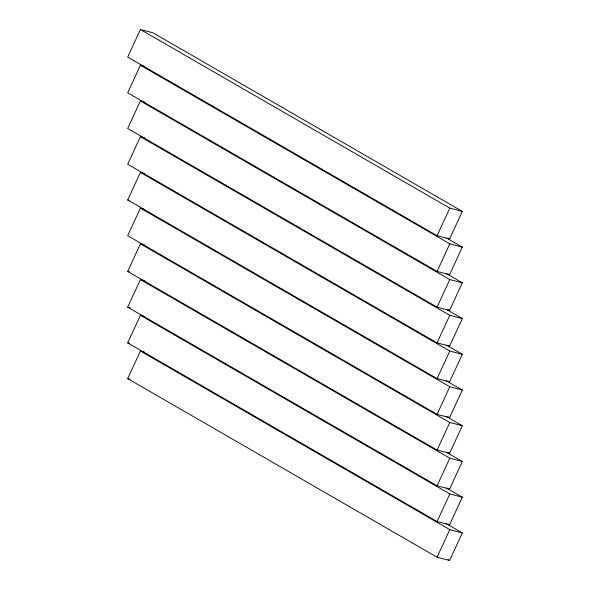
<?xml version="1.0" encoding="UTF-8"?>
<svg xmlns="http://www.w3.org/2000/svg" width="590" height="590" viewBox="0 0 590 590"><rect width="100%" height="100%" fill="white"/><g stroke="black" fill="none" stroke-linecap="round" stroke-linejoin="round"><path stroke-width="0.89" d="M140.413 29.5L127.683 57.083L437.072 235.705L449.587 238.98L462.317 211.397L152.928 32.775L140.413 29.5L449.801 208.123L462.317 211.397M144.587 66.316L140.413 65.225L127.683 92.807L437.072 271.43L449.587 274.704L462.317 247.121L446.741 238.124M144.587 102.041L140.413 100.949L127.683 128.532L437.072 307.154L449.587 310.429L462.317 282.846L446.202 273.539M144.587 137.765L140.413 136.673L127.683 164.256L437.072 342.879L449.587 346.153L462.317 318.57L446.741 309.58M446.202 344.995L462.317 354.295L449.587 381.877L437.072 378.603L127.683 199.981L140.413 172.398L144.587 173.49M143.754 209L140.413 208.123L127.683 235.705L437.072 414.327L449.587 417.602L462.317 390.02L446.202 380.72M446.202 416.444L462.317 425.744L449.587 453.327L437.072 450.052L127.683 271.43L140.413 243.847L144.587 244.939M446.202 452.169L462.317 461.469L449.587 489.051L437.072 485.776L127.683 307.154L140.413 279.572L144.587 280.663M446.202 487.893L462.317 497.193L449.587 524.775L437.072 521.501L127.683 342.879L140.413 315.296L144.587 316.388M446.202 523.618L462.317 532.918L449.587 560.5L437.072 557.226L127.683 378.603L140.413 351.021L144.587 352.112M437.072 235.705L449.801 208.123M437.072 271.43L449.801 243.847L462.317 247.121M437.072 307.154L449.801 279.572L462.317 282.846M437.072 342.879L449.801 315.296L462.317 318.57M437.072 378.603L449.801 351.021L462.317 354.295M437.072 414.327L449.801 386.745L462.317 390.02M437.072 450.052L449.801 422.47L462.317 425.744M437.072 485.776L449.801 458.194L462.317 461.469M437.072 521.501L449.801 493.919L462.317 497.193M437.072 557.226L449.801 529.643L462.317 532.918M127.683 199.981L129.358 200.416M127.683 271.43L129.358 271.865M127.683 307.154L130.191 307.81M127.683 342.879L129.358 343.314M127.683 378.603L130.191 379.259M447.972 238.043L449.587 238.98M140.413 65.225L449.801 243.847M448.511 274.084L449.587 274.704M140.413 100.949L449.801 279.572M447.972 309.499L449.587 310.429M140.413 136.673L449.801 315.296M448.511 345.534L449.587 346.153M140.413 172.398L449.801 351.021M140.413 208.123L449.801 386.745M448.511 416.983L449.587 417.602M140.413 243.847L449.801 422.47M448.511 452.707L449.587 453.327M140.413 279.572L449.801 458.194M447.972 488.122L449.587 489.051M140.413 315.296L449.801 493.919M448.511 524.156L449.587 524.775M140.413 351.021L449.801 529.643M447.972 559.571L449.587 560.5"/></g></svg>
